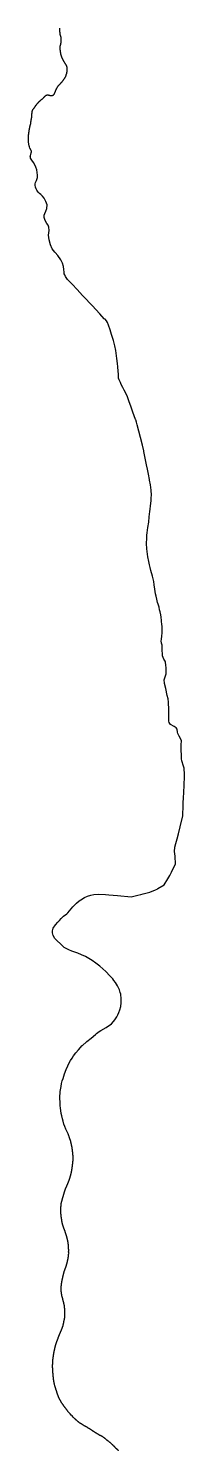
# Model space of a CAD drawing. Header units: inches. Extents: x 141448 to 685535, y 3466439 to 4099221.
# Drawn here: x 166248 to 174961, y 3861551 to 3940774 of the extents above; entities that cross this region are included whole.
import ezdxf

# ---------------------------------------------------------------- set-up
doc = ezdxf.new("R2010")
doc.units = ezdxf.units.IN
doc.header["$MEASUREMENT"] = 0
doc.layers.add('az_county', color=7, linetype='Continuous')

msp = doc.modelspace()

# ---------------------------------------------------------------- linework, layer by layer
at = {"layer": 'az_county'}
msp.add_lwpolyline([(171277.71875, 3861543), (171267.625, 3861553), (171257.421875, 3861563), (171247.328125, 3861573), (171237.125, 3861583), (171226.828125, 3861593), (171216.53125, 3861603), (171206.125, 3861612.5), (171195.53125, 3861622), (171184.53125, 3861631.25), (171172.53125, 3861639), (171160.328125, 3861647), (171149.21875, 3861655.5), (171139.625, 3861666), (171130.53125, 3861677), (171121.921875, 3861688.5), (171113.421875, 3861700), (171104.828125, 3861711.5), (171095.921875, 3861722.75), (171086.53125, 3861733.5), (171076.328125, 3861743.5), (171065.53125, 3861752.75), (171054.625, 3861762), (171044.125, 3861771.5), (171034.03125, 3861781.75), (171024.125, 3861792), (171014.21875, 3861802.5), (171004.421875, 3861812.75), (170994.53125, 3861823), (170984.53125, 3861833.25), (170974.328125, 3861843), (170963.421875, 3861852.5), (170951.921875, 3861861), (170940.71875, 3861870), (170930.328125, 3861879.5), (170920.21875, 3861889.5), (170910.328125, 3861900), (170900.53125, 3861910.5), (170890.71875, 3861921), (170880.828125, 3861931), (170870.71875, 3861941.25), (170860.421875, 3861951), (170849.625, 3861960.25), (170838.125, 3861968.75), (170826.328125, 3861976.75), (170814.328125, 3861984.5), (170802.53125, 3861992.75), (170791.125, 3862001.5), (170779.921875, 3862010), (170768.828125, 3862019), (170757.71875, 3862028), (170746.828125, 3862037.25), (170735.921875, 3862046.5), (170725.03125, 3862055.75), (170714.125, 3862065), (170703.21875, 3862074.25), (170692.21875, 3862083.25), (170681.03125, 3862092.25), (170669.625, 3862101), (170658.328125, 3862109.5), (170646.921875, 3862118), (170635.625, 3862127), (170624.421875, 3862135.75), (170613.625, 3862145), (170602.921875, 3862154.5), (170592.125, 3862164), (170581.328125, 3862173), (170570.21875, 3862182.25), (170559.125, 3862191), (170547.921875, 3862200), (170536.71875, 3862209), (170525.421875, 3862217.5), (170514.21875, 3862226.5), (170502.921875, 3862235.25), (170491.71875, 3862244), (170480.421875, 3862253), (170469.125, 3862261.5), (170457.828125, 3862270.25), (170446.421875, 3862279), (170435.03125, 3862287.5), (170423.53125, 3862296), (170411.921875, 3862304), (170400.03125, 3862312.25), (170388.125, 3862320), (170375.921875, 3862327.5), (170363.53125, 3862334.5), (170351.125, 3862341.5), (170338.53125, 3862348.25), (170325.828125, 3862354.75), (170312.921875, 3862361), (170299.921875, 3862366.75), (170286.828125, 3862372.5), (170273.921875, 3862378.5), (170261.03125, 3862385), (170248.21875, 3862391), (170235.625, 3862397.75), (170223.21875, 3862405), (170211.03125, 3862412.25), (170198.828125, 3862419.75), (170186.71875, 3862427.25), (170174.421875, 3862434.75), (170162.21875, 3862442), (170149.828125, 3862449), (170137.421875, 3862456.25), (170125.03125, 3862463.25), (170112.53125, 3862470), (170099.921875, 3862477), (170087.421875, 3862483.75), (170075.03125, 3862491), (170062.921875, 3862498.5), (170050.921875, 3862506), (170038.921875, 3862514), (170027.03125, 3862521.75), (170015.03125, 3862529.5), (170003.03125, 3862537.25), (169991.03125, 3862545), (169979.03125, 3862552.75), (169967.03125, 3862560.5), (169955.03125, 3862568), (169942.921875, 3862575.75), (169930.828125, 3862583.5), (169918.71875, 3862591), (169906.53125, 3862598.5), (169894.421875, 3862606), (169882.328125, 3862613.5), (169870.328125, 3862621.25), (169858.328125, 3862629), (169846.328125, 3862637), (169834.421875, 3862644.75), (169822.625, 3862652.75), (169810.921875, 3862660.75), (169799.421875, 3862669.25), (169788.125, 3862678), (169776.421875, 3862686), (169764.421875, 3862694), (169752.328125, 3862701.5), (169740.125, 3862709), (169727.828125, 3862716.25), (169715.625, 3862723.5), (169703.421875, 3862731), (169691.21875, 3862738.5), (169679.03125, 3862746), (169666.828125, 3862753.5), (169654.71875, 3862761), (169642.53125, 3862768.5), (169630.421875, 3862776), (169618.328125, 3862783.5), (169606.21875, 3862791), (169594.21875, 3862798.75), (169582.21875, 3862806.5), (169570.328125, 3862814.5), (169558.625, 3862822.5), (169547.03125, 3862831), (169535.21875, 3862839), (169523.125, 3862846.5), (169510.71875, 3862853.5), (169498.21875, 3862860.5), (169485.625, 3862867.25), (169473.03125, 3862874), (169460.421875, 3862880.5), (169447.828125, 3862887.25), (169435.125, 3862894), (169422.625, 3862900.75), (169410.125, 3862907.75), (169397.828125, 3862915), (169385.53125, 3862922), (169373.21875, 3862929.5), (169360.828125, 3862936.5), (169348.328125, 3862943.5), (169335.828125, 3862950.5), (169323.421875, 3862957.5), (169311.03125, 3862964.5), (169298.921875, 3862972), (169286.828125, 3862979.5), (169274.828125, 3862987.5), (169262.625, 3862995), (169250.53125, 3863002.5), (169238.328125, 3863010), (169226.125, 3863017.25), (169213.921875, 3863024.75), (169201.828125, 3863032.25), (169189.625, 3863039.5), (169177.421875, 3863047), (169165.21875, 3863054.5), (169153.03125, 3863062), (169140.828125, 3863069.25), (169128.625, 3863076.5), (169116.421875, 3863084), (169104.21875, 3863091.5), (169092.125, 3863099), (169080.21875, 3863107), (169069.03125, 3863116), (169058.328125, 3863125.25), (169047.828125, 3863135), (169037.125, 3863144.5), (169026.03125, 3863153.5), (169014.828125, 3863162.25), (169003.421875, 3863171), (168992.125, 3863179.75), (168980.921875, 3863188.5), (168970.03125, 3863198), (168959.421875, 3863207.5), (168949.125, 3863217), (168938.921875, 3863227), (168928.71875, 3863237), (168918.53125, 3863247.25), (168908.421875, 3863257.25), (168898.125, 3863267.25), (168887.828125, 3863277), (168877.421875, 3863286.75), (168867.03125, 3863296.5), (168856.53125, 3863306.25), (168846.125, 3863316), (168835.828125, 3863325), (168824.625, 3863335), (168813.53125, 3863344), (168803.125, 3863353.5), (168792.921875, 3863363.5), (168782.71875, 3863373.5), (168772.53125, 3863383.5), (168762.421875, 3863393.5), (168752.328125, 3863403.75), (168742.125, 3863414), (168680.828125, 3863477.5), (168628.421875, 3863529.5), (168578.625, 3863589), (168505.03125, 3863663.5), (168505.421875, 3863675.25), (168491.71875, 3863685.5), (168482.421875, 3863696.5), (168473.71875, 3863708), (168465.21875, 3863719.5), (168456.921875, 3863731), (168448.71875, 3863742.5), (168440.421875, 3863754.5), (168432.21875, 3863766), (168424.03125, 3863777.75), (168415.921875, 3863789.5), (168407.625, 3863801.25), (168398.921875, 3863812.5), (168389.421875, 3863823.25), (168379.53125, 3863833.5), (168369.921875, 3863844), (168361.53125, 3863855.5), (168353.921875, 3863867.75), (168346.21875, 3863880), (168337.71875, 3863891.5), (168328.625, 3863902.5), (168319.328125, 3863913.25), (168310.21875, 3863924.5), (168301.21875, 3863935.5), (168292.125, 3863946.5), (168283.125, 3863957.5), (168274.21875, 3863968.75), (168265.421875, 3863980), (168256.921875, 3863991.5), (168248.921875, 3864003.5), (168241.421875, 3864015.5), (168234.03125, 3864027.75), (168226.53125, 3864040), (168218.53125, 3864051.75), (168209.71875, 3864063), (168200.421875, 3864074), (168191.125, 3864084.75), (168182.328125, 3864096), (168174.21875, 3864107.75), (168166.421875, 3864119.75), (168158.921875, 3864132), (168151.421875, 3864144), (168143.828125, 3864156.25), (168136.03125, 3864168.25), (168127.421875, 3864179.5), (168118.421875, 3864190.5), (168110.421875, 3864202.5), (168102.71875, 3864214.5), (168095.328125, 3864227), (168088.21875, 3864239.25), (168081.328125, 3864251.75), (168073.921875, 3864264), (168066.03125, 3864276), (168058.53125, 3864288), (168051.71875, 3864300.5), (168045.125, 3864313.25), (168038.625, 3864326), (168032.125, 3864338.75), (168025.328125, 3864351.25), (168017.921875, 3864363.5), (168009.71875, 3864375.25), (168002.125, 3864387.5), (167995.421875, 3864400), (167988.828125, 3864412.75), (167982.328125, 3864425.5), (167975.921875, 3864438.25), (167969.625, 3864451), (167963.421875, 3864464), (167957.328125, 3864477), (167951.421875, 3864490), (167945.71875, 3864503), (167940.328125, 3864516.25), (167934.921875, 3864529.5), (167929.625, 3864542.75), (167924.421875, 3864556), (167919.421875, 3864569.5), (167914.421875, 3864582.75), (167909.421875, 3864596), (167904.53125, 3864609.5), (167899.625, 3864623), (167894.828125, 3864636.5), (167890.125, 3864650), (167885.421875, 3864663.5), (167880.625, 3864677), (167875.828125, 3864690.5), (167870.828125, 3864704), (167865.71875, 3864717), (167860.53125, 3864730.5), (167855.328125, 3864744), (167850.328125, 3864757.25), (167845.421875, 3864770.5), (167841.03125, 3864784), (167837.125, 3864798), (167833.328125, 3864811.75), (167829.421875, 3864825.5), (167825.71875, 3864839.5), (167821.921875, 3864853), (167817.53125, 3864866.5), (167812.921875, 3864880), (167808.328125, 3864893.75), (167803.53125, 3864907), (167798.828125, 3864920.5), (167794.125, 3864934), (167789.421875, 3864947.5), (167784.921875, 3864961.25), (167780.53125, 3864975), (167776.421875, 3864988.5), (167772.828125, 3865002.5), (167769.328125, 3865016.25), (167765.625, 3865030), (167761.53125, 3865043.75), (167756.828125, 3865057.25), (167751.625, 3865070.5), (167746.328125, 3865084), (167741.421875, 3865097.25), (167737.421875, 3865111), (167734.125, 3865125), (167731.21875, 3865139), (167719.53125, 3865180), (167711.21875, 3865214.25), (167711.328125, 3865222), (167706.921875, 3865235.75), (167701.921875, 3865249), (167698.625, 3865263), (167695.921875, 3865277), (167693.328125, 3865291.25), (167688.921875, 3865312), (167685.921875, 3865326), (167683.03125, 3865340), (167680.03125, 3865354), (167677.03125, 3865368), (167674.03125, 3865382), (167671.125, 3865396), (167668.21875, 3865410), (167665.421875, 3865424), (167663.625, 3865438.25), (167662.03125, 3865452.5), (167660.328125, 3865466.5), (167658.328125, 3865481), (167656.21875, 3865495), (167654.03125, 3865509), (167651.71875, 3865523.25), (167649.921875, 3865537.5), (167648.828125, 3865551.5), (167647.71875, 3865566), (167646.21875, 3865580), (167644.53125, 3865594.25), (167642.921875, 3865608.5), (167641.328125, 3865622.5), (167639.828125, 3865637), (167638.625, 3865651), (167637.828125, 3865665.5), (167637.421875, 3865679.5), (167636.921875, 3865694), (167636.328125, 3865708.25), (167635.125, 3865722.5), (167632.828125, 3865736.5), (167630.328125, 3865750.5), (167628.828125, 3865765), (167627.625, 3865779), (167626.328125, 3865793.5), (167624.921875, 3865807.5), (167623.71875, 3865822), (167622.625, 3865836), (167620.921875, 3865850.5), (167618.328125, 3865864.5), (167617.125, 3865878.5), (167616.71875, 3865893), (167616.625, 3865907), (167616.53125, 3865921.5), (167616.125, 3865935.75), (167615.21875, 3865950), (167613.921875, 3865964.25), (167612.21875, 3865978.5), (167610.53125, 3865992.5), (167609.03125, 3866007), (167607.921875, 3866021), (167608.328125, 3866035.5), (167608.53125, 3866049.5), (167607.625, 3866064), (167606.625, 3866078.25), (167605.625, 3866092.5), (167604.625, 3866106.75), (167603.828125, 3866121), (167602.921875, 3866135.25), (167602.125, 3866149.5), (167601.328125, 3866163.75), (167600.53125, 3866178), (167599.921875, 3866192.5), (167599.21875, 3866206.5), (167598.625, 3866221), (167598.328125, 3866235), (167598.328125, 3866249.5), (167598.625, 3866263.75), (167599.03125, 3866278), (167599.625, 3866292.5), (167600.125, 3866306.5), (167600.625, 3866321), (167600.828125, 3866335.25), (167601.21875, 3866349.5), (167602.421875, 3866363.75), (167603.71875, 3866378), (167604.421875, 3866392.25), (167605.03125, 3866406.5), (167605.71875, 3866420.75), (167606.625, 3866435), (167607.625, 3866449.5), (167608.828125, 3866463.5), (167609.921875, 3866478), (167610.828125, 3866492), (167611.625, 3866506.5), (167612.328125, 3866520.5), (167613.125, 3866535), (167613.921875, 3866549.25), (167614.625, 3866563.5), (167615.421875, 3866577.75), (167616.328125, 3866592), (167617.53125, 3866606.25), (167618.921875, 3866620.5), (167620.328125, 3866634.75), (167621.828125, 3866649), (167623.328125, 3866663), (167624.921875, 3866677.5), (167626.53125, 3866691.5), (167628.21875, 3866705.75), (167630.03125, 3866720), (167631.828125, 3866734), (167633.71875, 3866748.25), (167635.71875, 3866762.5), (167637.625, 3866776.5), (167639.53125, 3866790.75), (167641.421875, 3866805), (167643.421875, 3866819), (167645.421875, 3866833.25), (167647.421875, 3866847.5), (167649.53125, 3866861.5), (167651.625, 3866875.5), (167653.828125, 3866889.75), (167656.03125, 3866904), (167658.21875, 3866918), (167660.625, 3866932), (167663.03125, 3866946.25), (167665.421875, 3866960.25), (167668.046875, 3866974.5), (167670.640625, 3866988.5), (167673.234375, 3867002.5), (167675.9375, 3867016.5), (167678.734375, 3867030.5), (167681.546875, 3867044.5), (167684.34375, 3867058.5), (167687.234375, 3867072.5), (167690.140625, 3867086.5), (167693.046875, 3867100.5), (167695.9375, 3867114.5), (167698.9375, 3867128.5), (167701.9375, 3867142.5), (167704.9375, 3867156.5), (167707.9375, 3867170.5), (167710.9375, 3867184.5), (167714.046875, 3867198.5), (167717.046875, 3867212.5), (167720.140625, 3867226.5), (167723.140625, 3867240.25), (167726.34375, 3867254.25), (167729.4375, 3867268), (167732.640625, 3867282), (167735.9375, 3867296), (167739.234375, 3867310), (167742.546875, 3867324), (167745.84375, 3867337.75), (167749.234375, 3867351.5), (167752.640625, 3867365.5), (167756.046875, 3867379.5), (167759.4375, 3867393.25), (167763.046875, 3867407), (167766.84375, 3867421), (167770.9375, 3867434.5), (167775.34375, 3867448), (167779.9375, 3867461.5), (167784.734375, 3867475), (167789.640625, 3867488.5), (167794.546875, 3867502), (167799.4375, 3867515.5), (167804.234375, 3867529), (167809.140625, 3867542.5), (167813.9375, 3867556), (167818.546875, 3867569.5), (167822.734375, 3867583), (167826.234375, 3867597), (167829.9375, 3867610.5), (167835.140625, 3867624), (167840.546875, 3867637.25), (167845.234375, 3867650.75), (167849.84375, 3867664.25), (167854.84375, 3867677.5), (167860.140625, 3867691), (167865.4375, 3867704.25), (167870.734375, 3867717.5), (167876.140625, 3867730.75), (167881.4375, 3867744), (167886.84375, 3867757.5), (167892.046875, 3867770.5), (167897.140625, 3867784), (167902.140625, 3867797.5), (167906.4375, 3867811), (167909.546875, 3867825), (167912.84375, 3867839), (167916.234375, 3867852.75), (167920.546875, 3867866.5), (167927.4375, 3867878.75), (167934.734375, 3867891), (167938.34375, 3867905), (167940.84375, 3867919), (167945.9375, 3867932.25), (167951.9375, 3867945.25), (167957.84375, 3867958.25), (167963.4375, 3867971.5), (167968.9375, 3867984.5), (167974.34375, 3867998), (167979.734375, 3868011), (167985.140625, 3868024.5), (167990.640625, 3868037.5), (167996.234375, 3868050.75), (168001.9375, 3868064), (168007.84375, 3868077.25), (168013.9375, 3868090.25), (168020.140625, 3868103), (168026.234375, 3868115.75), (168032.34375, 3868128.75), (168038.140625, 3868141.75), (168043.34375, 3868155.25), (168048.046875, 3868168.75), (168052.9375, 3868182), (168057.734375, 3868195.5), (168063.34375, 3868208.75), (168070.4375, 3868221.25), (168077.234375, 3868233.75), (168082.9375, 3868246.75), (168088.4375, 3868259.75), (168093.84375, 3868273.25), (168099.046875, 3868286.5), (168104.4375, 3868299.75), (168109.640625, 3868313), (168114.84375, 3868326.25), (168120.046875, 3868339.75), (168125.234375, 3868353), (168130.4375, 3868366.25), (168135.9375, 3868379.5), (168141.546875, 3868392.75), (168146.84375, 3868405.75), (168151.140625, 3868419.75), (168154.84375, 3868433.25), (168159.046875, 3868447), (168163.84375, 3868460.5), (168169.546875, 3868473.75), (168175.34375, 3868486.75), (168179.734375, 3868500.25), (168182.9375, 3868514.25), (168186.046875, 3868528.25), (168189.140625, 3868542.25), (168192.234375, 3868556), (168195.34375, 3868570), (168198.34375, 3868584), (168201.4375, 3868597.75), (168204.4375, 3868611.75), (168207.4375, 3868625.75), (168210.4375, 3868639.75), (168213.4375, 3868653.75), (168216.4375, 3868667.75), (168219.34375, 3868681.75), (168222.234375, 3868695.75), (168225.234375, 3868709.75), (168228.140625, 3868723.75), (168231.046875, 3868737.75), (168233.9375, 3868751.75), (168236.84375, 3868765.75), (168239.640625, 3868779.75), (168242.546875, 3868793.75), (168245.4375, 3868807.75), (168248.234375, 3868821.75), (168251.046875, 3868835.75), (168253.9375, 3868849.75), (168256.734375, 3868863.75), (168259.546875, 3868877.75), (168262.34375, 3868891.75), (168265.140625, 3868905.75), (168267.9375, 3868919.75), (168270.734375, 3868934), (168271.9375, 3868948.25), (168272.234375, 3868962.75), (168274.046875, 3868976.75), (168276.4375, 3868990.75), (168278.4375, 3869005), (168280.140625, 3869019.25), (168281.34375, 3869033.25), (168282.140625, 3869047.75), (168283.546875, 3869061.75), (168285.234375, 3869076), (168285.84375, 3869090.25), (168285.4375, 3869104.75), (168285.34375, 3869118.75), (168285.640625, 3869133.25), (168285.9375, 3869147.5), (168286.34375, 3869161.75), (168286.546875, 3869176.25), (168286.4375, 3869190.5), (168285.9375, 3869204.75), (168285.34375, 3869219), (168284.640625, 3869233.25), (168284.34375, 3869247.5), (168284.4375, 3869261.75), (168284.9375, 3869276.25), (168285.140625, 3869290.25), (168284.734375, 3869304.75), (168283.953125, 3869319), (168284.359375, 3869333.25), (168284.15625, 3869347.5), (168282.953125, 3869361.75), (168281.5625, 3869376), (168280.359375, 3869390.25), (168278.953125, 3869404.5), (168277.65625, 3869418.75), (168276.359375, 3869433), (168274.953125, 3869447.25), (168273.65625, 3869461.25), (168272.359375, 3869475.75), (168270.953125, 3869489.75), (168269.5625, 3869504.25), (168268.25, 3869518.25), (168266.75, 3869532.75), (168265.25, 3869546.75), (168263.65625, 3869561), (168261.953125, 3869575.25), (168260.15625, 3869589.25), (168258.25, 3869603.5), (168256.359375, 3869617.75), (168254.359375, 3869631.75), (168252.25, 3869646), (168249.75, 3869660.25), (168246.75, 3869674.25), (168243.359375, 3869687.75), (168239.65625, 3869701.75), (168236.5625, 3869715.75), (168233.859375, 3869729.75), (168231.0625, 3869743.75), (168228.359375, 3869757.75), (168225.453125, 3869771.75), (168222.25, 3869785.75), (168218.453125, 3869799.5), (168214.25, 3869813.25), (168209.953125, 3869826.75), (168205.953125, 3869840.5), (168202.5625, 3869854.25), (168199.65625, 3869868.25), (168196.5625, 3869882.25), (168193.25, 3869896.25), (168189.65625, 3869910), (168185.453125, 3869923.75), (168181.453125, 3869937.25), (168177.953125, 3869951.25), (168174.75, 3869965.25), (168171.25, 3869979), (168167.5625, 3869992.75), (168163.75, 3870006.75), (168160.0625, 3870020.5), (168156.359375, 3870034.25), (168152.5625, 3870048.25), (168148.859375, 3870061.75), (168145.0625, 3870075.75), (168141.359375, 3870089.5), (168137.65625, 3870103.25), (168133.859375, 3870117.25), (168130.15625, 3870130.75), (168126.359375, 3870144.75), (168122.453125, 3870158.25), (168118.75, 3870172.25), (168115.25, 3870186.25), (168112.359375, 3870200), (168110.25, 3870214.25), (168107.953125, 3870228.25), (168104.453125, 3870242.25), (168100.25, 3870255.75), (168098.15625, 3870269.75), (168097.5625, 3870284.25), (168096.15625, 3870298.5), (168094.453125, 3870312.75), (168092.75, 3870326.75), (168090.953125, 3870341), (168089.25, 3870355.25), (168087.859375, 3870369.25), (168086.453125, 3870383.75), (168085.25, 3870397.75), (168084.0625, 3870412.25), (168082.953125, 3870426.25), (168081.859375, 3870440.75), (168081.0625, 3870455), (168080.453125, 3870469.25), (168079.65625, 3870483.5), (168078.859375, 3870497.75), (168078.25, 3870512), (168077.65625, 3870526.25), (168076.953125, 3870540.5), (168076.453125, 3870554.75), (168076.75, 3870569.25), (168077.65625, 3870583.5), (168078.0625, 3870597.75), (168077.953125, 3870612), (168077.859375, 3870626.25), (168077.65625, 3870640.75), (168077.75, 3870654.75), (168078.359375, 3870669.25), (168079.453125, 3870683.25), (168081.15625, 3870697.75), (168082.859375, 3870711.75), (168084.453125, 3870726), (168085.453125, 3870740.25), (168086.15625, 3870754.75), (168086.953125, 3870768.75), (168088.15625, 3870783.25), (168090.5625, 3870797.25), (168093.65625, 3870811.25), (168095.953125, 3870825.25), (168097.15625, 3870839.5), (168098.25, 3870853.75), (168100.0625, 3870867.75), (168102.859375, 3870881.75), (168104.859375, 3870896.25), (168106.359375, 3870910.25), (168107.75, 3870924.75), (168109.359375, 3870938.75), (168111.453125, 3870952.75), (168114.25, 3870966.75), (168117.65625, 3870980.75), (168121.25, 3870994.75), (168124.75, 3871008.5), (168127.953125, 3871026.75), (168129.15625, 3871036.75), (168130.65625, 3871050.75), (168133.453125, 3871064.75), (168137.25, 3871078.75), (168141.359375, 3871092.25), (168145.5625, 3871106), (168149.25, 3871119.75), (168152.453125, 3871133.75), (168155.453125, 3871147.75), (168158.15625, 3871161.75), (168160.953125, 3871175.75), (168163.953125, 3871189.75), (168166.953125, 3871203.75), (168170.0625, 3871217.75), (168173.25, 3871231.75), (168176.453125, 3871245.5), (168179.5625, 3871259.5), (168182.75, 3871273.25), (168185.953125, 3871287.25), (168189.25, 3871301.25), (168192.453125, 3871315.25), (168196.0625, 3871329), (168199.65625, 3871342.75), (168202.75, 3871356.75), (168205.65625, 3871370.75), (168209.15625, 3871384.75), (168213.15625, 3871398.5), (168216.5625, 3871412.25), (168219.65625, 3871426.25), (168223.15625, 3871440.25), (168226.75, 3871454), (168230.75, 3871467.75), (168235.15625, 3871481.25), (168239.65625, 3871494.75), (168244.15625, 3871508.5), (168248.453125, 3871522), (168252.5625, 3871535.75), (168256.453125, 3871549.5), (168260.453125, 3871563.25), (168264.65625, 3871576.75), (168269.25, 3871590.5), (168274.25, 3871603.75), (168279.453125, 3871617.25), (168284.859375, 3871630.25), (168290.15625, 3871643.75), (168295.25, 3871657), (168300.15625, 3871670.25), (168304.953125, 3871683.75), (168309.5625, 3871697.25), (168314.25, 3871710.75), (168318.953125, 3871724.25), (168323.5625, 3871737.75), (168328.25, 3871751.25), (168332.953125, 3871764.75), (168337.75, 3871778.25), (168342.453125, 3871791.75), (168347.15625, 3871805.25), (168351.859375, 3871818.75), (168356.5625, 3871832.25), (168361.15625, 3871845.75), (168365.75, 3871859.25), (168370.15625, 3871873), (168374.0625, 3871886.75), (168377.953125, 3871900.5), (168382.859375, 3871914), (168387.953125, 3871927.25), (168391.15625, 3871941.25), (168393.859375, 3871955.25), (168397.359375, 3871969.25), (168402.359375, 3871982.5), (168406.15625, 3871996.25), (168409.359375, 3872010.25), (168412.75, 3872024.25), (168416.25, 3872038.25), (168419.75, 3872051.75), (168423.15625, 3872065.75), (168426.5625, 3872079.75), (168429.75, 3872093.75), (168432.875, 3872107.5), (168435.765625, 3872121.5), (168438.578125, 3872135.5), (168441.375, 3872149.5), (168444.171875, 3872163.5), (168446.875, 3872177.5), (168449.671875, 3872191.75), (168452.46875, 3872205.75), (168457.46875, 3872231.25), (168460.078125, 3872245.25), (168462.671875, 3872259.25), (168465.078125, 3872273.25), (168467.375, 3872287.25), (168469.578125, 3872301.5), (168471.765625, 3872315.75), (168473.875, 3872329.75), (168475.96875, 3872343.75), (168478.078125, 3872358), (168480.078125, 3872372.25), (168481.96875, 3872386.25), (168483.578125, 3872400.75), (168484.96875, 3872414.75), (168486.375, 3872429.25), (168487.671875, 3872443.25), (168488.96875, 3872457.5), (168490.078125, 3872471.75), (168491.265625, 3872486), (168493.171875, 3872500.25), (168494.765625, 3872514.25), (168494.875, 3872528.75), (168494.265625, 3872543), (168494.96875, 3872557.25), (168495.671875, 3872571.5), (168495.375, 3872585.75), (168494.171875, 3872600), (168493.96875, 3872614.25), (168494.171875, 3872628.75), (168494.375, 3872642.75), (168494.671875, 3872657.25), (168495.078125, 3872671.5), (168495.375, 3872685.75), (168495.578125, 3872700.25), (168495.765625, 3872714.25), (168495.875, 3872728.75), (168495.765625, 3872743), (168495.078125, 3872757.25), (168493.875, 3872771.5), (168492.46875, 3872785.75), (168491.46875, 3872800), (168491.078125, 3872814.25), (168490.765625, 3872828.5), (168490.671875, 3872842.75), (168490.46875, 3872857.25), (168490.078125, 3872871.5), (168489.578125, 3872885.75), (168488.875, 3872900), (168487.765625, 3872914.25), (168486.578125, 3872928.5), (168485.46875, 3872942.75), (168484.265625, 3872957), (168482.96875, 3872971.25), (168481.765625, 3872985.5), (168480.46875, 3872999.75), (168479.078125, 3873013.75), (168477.671875, 3873028.25), (168476.171875, 3873042.25), (168474.265625, 3873056.5), (168471.46875, 3873070.5), (168468.765625, 3873084.75), (168466.46875, 3873098.75), (168464.46875, 3873112.75), (168462.578125, 3873127), (168460.671875, 3873141.25), (168459.171875, 3873155.25), (168457.265625, 3873169.5), (168453.875, 3873183.25), (168450.078125, 3873197.25), (168446.96875, 3873211.25), (168444.265625, 3873225.25), (168441.765625, 3873239.25), (168438.96875, 3873253.25), (168436.171875, 3873267.25), (168433.375, 3873281.25), (168430.578125, 3873295.25), (168427.765625, 3873309.25), (168424.875, 3873323.25), (168421.875, 3873337.25), (168418.46875, 3873351.25), (168414.46875, 3873365), (168410.96875, 3873378.75), (168407.765625, 3873392.75), (168404.375, 3873406.75), (168400.375, 3873420.25), (168396.578125, 3873434.25), (168393.765625, 3873448.25), (168390.578125, 3873462.25), (168386.671875, 3873475.75), (168382.375, 3873489.5), (168378.078125, 3873503.25), (168373.765625, 3873516.75), (168369.375, 3873530.25), (168364.96875, 3873544), (168360.671875, 3873557.75), (168356.265625, 3873571.25), (168351.875, 3873584.75), (168347.46875, 3873598.25), (168343.171875, 3873612), (168338.765625, 3873625.5), (168334.171875, 3873639), (168329.671875, 3873652.75), (168325.671875, 3873666.25), (168322.375, 3873680.25), (168318.46875, 3873694), (168313.375, 3873707.25), (168308.375, 3873720.75), (168303.765625, 3873734.25), (168299.375, 3873748), (168295.578125, 3873761.75), (168291.578125, 3873775.5), (168286.46875, 3873788.75), (168281.171875, 3873802), (168275.765625, 3873815.25), (168270.265625, 3873828.5), (168264.671875, 3873841.75), (168259.171875, 3873854.75), (168253.578125, 3873868), (168247.96875, 3873881.25), (168242.578125, 3873894.25), (168237.078125, 3873907.5), (168231.765625, 3873920.75), (168226.671875, 3873934.25), (168221.578125, 3873947.5), (168216.765625, 3873961), (168211.96875, 3873974.5), (168207.265625, 3873988), (168202.765625, 3874001.5), (168198.265625, 3874015.25), (168194.171875, 3874028.75), (168190.171875, 3874042.5), (168186.265625, 3874056.25), (168182.265625, 3874070), (168178.265625, 3874083.75), (168174.375, 3874097.5), (168170.375, 3874111.25), (168166.375, 3874125), (168162.375, 3874138.75), (168158.46875, 3874152.25), (168154.46875, 3874166.25), (168150.46875, 3874179.75), (168146.578125, 3874193.75), (168142.765625, 3874207.25), (168138.96875, 3874221.25), (168134.96875, 3874234.75), (168130.96875, 3874248.75), (168127.765625, 3874262.5), (168125.875, 3874276.75), (168123.671875, 3874290.75), (168120.875, 3874304.75), (168118.375, 3874318.75), (168116.078125, 3874333), (168114.078125, 3874347.25), (168112.171875, 3874361.25), (168110.375, 3874375.5), (168108.578125, 3874389.75), (168106.875, 3874403.75), (168105.078125, 3874418), (168103.375, 3874432.25), (168101.578125, 3874446.25), (168099.671875, 3874460.5), (168097.765625, 3874474.75), (168095.578125, 3874488.75), (168092.765625, 3874503), (168089.765625, 3874516.75), (168087.46875, 3874531), (168086.46875, 3874545.25), (168084.875, 3874559.5), (168082.375, 3874573.5), (168080.578125, 3874587.75), (168080.375, 3874602), (168079.875, 3874616.25), (168078.875, 3874630.5), (168077.375, 3874644.75), (168075.171875, 3874658.75), (168072.671875, 3874673), (168070.078125, 3874687), (168067.875, 3874701.25), (168066.078125, 3874715.25), (168064.96875, 3874729.5), (168064.078125, 3874743.75), (168063.578125, 3874758.25), (168063.078125, 3874772.25), (168062.765625, 3874786.75), (168062.96875, 3874801), (168063.265625, 3874815.25), (168062.765625, 3874829.75), (168061.875, 3874843.75), (168060.765625, 3874858.25), (168059.765625, 3874872.25), (168058.875, 3874886.75), (168058.171875, 3874901), (168058.46875, 3874915.25), (168059.375, 3874929.25), (168059.96875, 3874943.75), (168060.078125, 3874958.25), (168060.171875, 3874972.25), (168060.171875, 3874986.75), (168060.171875, 3875001), (168060.171875, 3875015.25), (168060.265625, 3875029.5), (168060.46875, 3875043.75), (168060.765625, 3875058.25), (168061.46875, 3875072.25), (168062.375, 3875086.75), (168063.46875, 3875100.75), (168064.46875, 3875115.25), (168065.578125, 3875129.25), (168066.578125, 3875143.75), (168067.671875, 3875157.75), (168068.765625, 3875172.25), (168069.671875, 3875186.5), (168070.46875, 3875200.75), (168071.171875, 3875215), (168072.171875, 3875229.25), (168073.46875, 3875243.5), (168075.265625, 3875257.75), (168077.375, 3875271.75), (168079.671875, 3875285.75), (168081.671875, 3875300), (168083.171875, 3875314.25), (168084.578125, 3875328.75), (168086.265625, 3875342.75), (168088.671875, 3875356.75), (168092.171875, 3875370.75), (168096.078125, 3875384.25), (168099.96875, 3875398.25), (168103.765625, 3875411.75), (168107.671875, 3875425.75), (168111.46875, 3875439.25), (168115.375, 3875453.25), (168119.265625, 3875466.75), (168123.171875, 3875480.75), (168127.078125, 3875494.25), (168130.984375, 3875508.25), (168134.890625, 3875521.75), (168138.78125, 3875535.75), (168142.6875, 3875549.25), (168146.59375, 3875563.25), (168150.484375, 3875576.75), (168154.484375, 3875590.75), (168158.390625, 3875604.25), (168162.28125, 3875618.25), (168166.28125, 3875631.75), (168170.1875, 3875645.75), (168174.1875, 3875659.25), (168178.09375, 3875673.25), (168182.09375, 3875686.75), (168186.09375, 3875700.75), (168189.984375, 3875714.25), (168193.984375, 3875728.25), (168197.984375, 3875741.75), (168202.09375, 3875755.5), (168206.09375, 3875769.25), (168210.09375, 3875783), (168214.09375, 3875796.75), (168218.1875, 3875810.25), (168222.1875, 3875824.25), (168226.28125, 3875837.75), (168230.390625, 3875851.5), (168234.484375, 3875865.25), (168238.484375, 3875879), (168242.59375, 3875892.75), (168246.6875, 3875906.25), (168250.890625, 3875920), (168254.984375, 3875933.75), (168259.09375, 3875947.25), (168263.28125, 3875961.25), (168267.484375, 3875974.75), (168271.59375, 3875988.25), (168275.78125, 3876002.25), (168279.984375, 3876015.75), (168284.1875, 3876029.25), (168288.390625, 3876043), (168292.6875, 3876056.75), (168296.890625, 3876070.25), (168301.1875, 3876084), (168305.390625, 3876097.75), (168309.6875, 3876111.25), (168314.28125, 3876124.75), (168319.390625, 3876138), (168324.984375, 3876151.25), (168330.78125, 3876164.25), (168336.890625, 3876177.25), (168343.09375, 3876190), (168349.390625, 3876203), (168355.484375, 3876215.75), (168361.484375, 3876228.75), (168367.1875, 3876242.25), (168372.78125, 3876255.25), (168378.484375, 3876268.25), (168384.09375, 3876281.5), (168389.78125, 3876294.75), (168395.484375, 3876307.75), (168401.1875, 3876320.75), (168406.890625, 3876333.75), (168412.59375, 3876347), (168418.28125, 3876360.25), (168423.984375, 3876373.25), (168429.59375, 3876386.25), (168435.1875, 3876399.75), (168440.78125, 3876412.75), (168446.390625, 3876425.75), (168451.984375, 3876439), (168457.484375, 3876452.25), (168462.984375, 3876465.5), (168468.390625, 3876478.75), (168473.78125, 3876491.75), (168479.09375, 3876505.25), (168484.390625, 3876518.25), (168489.59375, 3876531.75), (168494.6875, 3876545.25), (168499.890625, 3876558.5), (168504.890625, 3876571.75), (168509.984375, 3876585.25), (168514.890625, 3876598.75), (168519.78125, 3876612), (168524.6875, 3876625.5), (168529.484375, 3876639), (168534.28125, 3876652.25), (168538.984375, 3876665.75), (168543.6875, 3876679.5), (168548.28125, 3876693), (168552.78125, 3876706.5), (168557.28125, 3876720.25), (168561.6875, 3876733.75), (168566.09375, 3876747.25), (168570.390625, 3876761), (168574.6875, 3876774.75), (168578.78125, 3876788.25), (168582.984375, 3876801.75), (168586.984375, 3876815.75), (168590.890625, 3876829.25), (168594.78125, 3876843), (168598.6875, 3876856.75), (168602.484375, 3876870.75), (168606.1875, 3876884.25), (168609.890625, 3876898.25), (168613.484375, 3876912), (168617.09375, 3876925.75), (168620.6875, 3876939.75), (168624.28125, 3876953.75), (168627.78125, 3876967.25), (168631.28125, 3876981.25), (168634.890625, 3876995.25), (168638.390625, 3877009), (168641.890625, 3877022.75), (168645.390625, 3877036.75), (168648.890625, 3877050.75), (168652.484375, 3877064.5), (168655.6875, 3877078.25), (168658.59375, 3877092.25), (168661.1875, 3877106.5), (168663.390625, 3877120.5), (168665.390625, 3877134.75), (168667.484375, 3877148.75), (168669.484375, 3877163), (168671.484375, 3877177.25), (168673.484375, 3877191.25), (168675.59375, 3877205.25), (168677.59375, 3877219.5), (168679.59375, 3877233.75), (168681.59375, 3877247.75), (168683.59375, 3877262), (168685.59375, 3877276.25), (168687.484375, 3877290.25), (168689.484375, 3877304.5), (168691.484375, 3877318.75), (168693.484375, 3877332.75), (168695.390625, 3877346.75), (168697.390625, 3877361.25), (168699.28125, 3877375.25), (168701.28125, 3877389.25), (168703.1875, 3877403.75), (168705.09375, 3877417.75), (168707.09375, 3877431.75), (168708.984375, 3877446.25), (168710.890625, 3877460.25), (168712.78125, 3877474.25), (168714.78125, 3877488.5), (168716.6875, 3877502.75), (168718.59375, 3877516.75), (168720.484375, 3877531), (168722.390625, 3877545.25), (168724.28125, 3877559.25), (168726.1875, 3877573.5), (168728.09375, 3877587.75), (168729.78125, 3877601.75), (168731.296875, 3877616.25), (168732.5, 3877630.25), (168733.703125, 3877644.75), (168734.90625, 3877659), (168736, 3877673.25), (168736.90625, 3877687.5), (168737.5, 3877701.75), (168738, 3877716), (168738.296875, 3877730.25), (168738.609375, 3877744.5), (168738.90625, 3877758.75), (168739.109375, 3877773.25), (168739.296875, 3877787.25), (168739.40625, 3877801.75), (168739.40625, 3877816), (168739.40625, 3877830.25), (168739.5, 3877844.75), (168739.5, 3877858.75), (168739.5, 3877873.25), (168739.609375, 3877887.5), (168739.609375, 3877901.75), (168739.609375, 3877916.25), (168739.609375, 3877930.25), (168739.5, 3877944.75), (168739.5, 3877959), (168739.203125, 3877973.25), (168738.296875, 3877987.75), (168736.703125, 3878001.75), (168734.609375, 3878015.75), (168732.40625, 3878030), (168730.40625, 3878044.25), (168728.90625, 3878058.25), (168729.5, 3878072.75), (168729.90625, 3878086.75), (168728.203125, 3878101.25), (168726.109375, 3878115.25), (168724.296875, 3878129.25), (168722.703125, 3878143.75), (168721, 3878157.75), (168719.296875, 3878172), (168717.703125, 3878186.25), (168716, 3878200.25), (168714.296875, 3878214.5), (168712.703125, 3878228.75), (168711, 3878243), (168709.296875, 3878257.25), (168707.703125, 3878271.25), (168706, 3878285.75), (168704.109375, 3878299.75), (168702, 3878313.75), (168699.796875, 3878328), (168697.703125, 3878342.25), (168695.796875, 3878356.25), (168694.40625, 3878370.75), (168693.5, 3878384.75), (168692.296875, 3878399.25), (168690.296875, 3878413.25), (168687.703125, 3878427.25), (168685, 3878441.25), (168682.109375, 3878455.25), (168679.109375, 3878469.25), (168676, 3878483.25), (168673, 3878497.25), (168670, 3878511.25), (168667, 3878525.25), (168664.203125, 3878539.25), (168661.5, 3878553.25), (168658.796875, 3878567.25), (168656, 3878581.25), (168653.109375, 3878595.25), (168650, 3878609.25), (168646.703125, 3878623.25), (168643.203125, 3878637), (168639.796875, 3878650.75), (168636.609375, 3878664.75), (168633.5, 3878678.75), (168630.5, 3878692.75), (168627.5, 3878706.75), (168624.5, 3878720.75), (168621.5, 3878734.75), (168618.109375, 3878748.5), (168614.40625, 3878762.25), (168610.5, 3878776), (168606.5, 3878789.75), (168602.296875, 3878803.25), (168597.90625, 3878817.25), (168593.296875, 3878830.75), (168588.40625, 3878844.25), (168583.5, 3878857.5), (168578.5, 3878870.75), (168573.609375, 3878884.25), (168568.796875, 3878897.75), (168564, 3878911.25), (168559.296875, 3878924.75), (168554.609375, 3878938.25), (168549.796875, 3878951.75), (168544.703125, 3878965), (168539.609375, 3878978.25), (168534.90625, 3878991.75), (168530.796875, 3879005.5), (168527.203125, 3879019.25), (168523.703125, 3879033.25), (168520.203125, 3879047.25), (168507.703125, 3879074.25), (168458.90625, 3879189.5), (168390, 3879341.5), (168331.90625, 3879463.25), (168275, 3879610.25), (168230.609375, 3879740.75), (168182.5, 3879894.75), (168146.796875, 3880033.25), (168108, 3880190.75), (168080.703125, 3880323.5), (168054.203125, 3880488.5), (168036.109375, 3880620.25), (168023.609375, 3880780.75), (168014.796875, 3880918), (168010.609375, 3881193.75), (168029.203125, 3881551.5), (168075.203125, 3881830.25), (168099.40625, 3881989.75), (168138, 3882145.25), (168180, 3882286.25), (168261, 3882545.75), (168349, 3882769.75), (168444.109375, 3882985.75), (168512.203125, 3883119.25), (168602.125, 3883271.75), (168680.625, 3883405.25), (168773.015625, 3883536.25), (168894.515625, 3883702.75), (169037.015625, 3883882), (169247.8125, 3884111.5), (169247.515625, 3884103.75), (169509.421875, 3884342), (169741.421875, 3884531.75), (169983.21875, 3884730.75), (170056.328125, 3884790.75), (170202.734375, 3884888.25), (170289.9375, 3884946.25), (170589.328125, 3885120.75), (170593.53125, 3885123.75), (170879.234375, 3885331.75), (170993.9375, 3885448.25), (171065.234375, 3885541.5), (171183.140625, 3885713.25), (171244.4375, 3885823), (171300.640625, 3885949.5), (171356.328125, 3886099.75), (171400.4375, 3886280.5), (171426.9375, 3886494), (171431.953125, 3886697.5), (171429.75, 3886713.75), (171395.453125, 3886984.25), (171369.546875, 3887076.25), (171325.453125, 3887221.25), (171225.046875, 3887445), (171108.4375, 3887627), (171014.828125, 3887745.75), (170954.234375, 3887822.75), (170773.828125, 3888017.25), (170586.03125, 3888216), (170564.234375, 3888236.25), (170404.4375, 3888386.25), (170236.828125, 3888534.25), (170010.640625, 3888709.25), (169806.734375, 3888843.75), (169614.53125, 3888960.75), (169428.140625, 3889065.75), (169216.828125, 3889171.75), (168999.234375, 3889257.25), (168940.9375, 3889280.5), (168664.71875, 3889376.5), (168511.015625, 3889438.75), (168470.8125, 3889458.25), (168398.8125, 3889493), (168248.21875, 3889582.25), (168049.3125, 3889764), (167839.421875, 3889971.5), (167728.515625, 3890084.25), (167629.21875, 3890243), (167604.015625, 3890313.5), (167588.21875, 3890387.75), (167591.21875, 3890508.75), (167632.625, 3890652.5), (167759.3125, 3890834), (167895.015625, 3890985.5), (167985.015625, 3891088.5), (168078.625, 3891195.5), (168211.734375, 3891313.25), (168389.9375, 3891456), (168443.03125, 3891502.5), (168543.640625, 3891617.5), (168731.828125, 3891841.5), (168936.140625, 3892046.75), (169089.03125, 3892168.5), (169177.9375, 3892239.5), (169379.9375, 3892353), (169550.9375, 3892440.25), (169550.4375, 3892428), (169726.234375, 3892486.5), (169906.25, 3892523), (170146.453125, 3892546.25), (170542.15625, 3892535), (170730.84375, 3892517), (171218.453125, 3892471), (171977.0625, 3892396.75), (172353.671875, 3892491.75), (172519.265625, 3892533.5), (172655.96875, 3892568), (173030.46875, 3892661.25), (173334.46875, 3892790.5), (173433.46875, 3892831), (173470.0625, 3892853.5), (173817.375, 3893074.5), (174023.484375, 3893395.5), (174140.578125, 3893578), (174236.78125, 3893774.25), (174461.078125, 3894237.75), (174431.875, 3894649.5), (174430.28125, 3894660.5), (174391.6875, 3894930), (174420.484375, 3895160.5), (174466.28125, 3895365.25), (174549.078125, 3895629.5), (174619.1875, 3895901.5), (174719.59375, 3896291.5), (174856.59375, 3896917.5), (174882.09375, 3897495.75), (174887.890625, 3897628), (174902.5, 3897912.75), (174917.5, 3898205), (174932.09375, 3898617), (174961.09375, 3899110.5), (174961.390625, 3899115.5), (174955.5, 3899213.5), (174935.703125, 3899567), (174903, 3899670.5), (174808.09375, 3899980.25), (174797, 3900089.5), (174794.5, 3900148), (174788, 3900297), (174776.890625, 3900566.25), (174764.890625, 3900711), (174765.296875, 3900726.25), (174769.59375, 3900863.5), (174783.59375, 3901089.5), (174730.890625, 3901219.5), (174653.5, 3901339), (174584.890625, 3901493), (174568.59375, 3901567), (174546.796875, 3901733), (174483.09375, 3901817), (174432.703125, 3901852), (174374.390625, 3901886), (174171.59375, 3901994), (174129, 3902044.75), (174100, 3902104.25), (174082.59375, 3902185.5), (174085.5, 3902565), (174087.390625, 3902676), (174089.59375, 3902806.5), (174071.796875, 3903237.5), (174038.296875, 3903424.5), (173993.796875, 3903608), (173908.59375, 3904004), (173847.5, 3904278.5), (173845.796875, 3904299.5), (173830.5, 3904484.25), (173843, 3904542.5), (173861.203125, 3904605.75), (173932.890625, 3904821), (173933.203125, 3904899.75), (173929.890625, 3905162.25), (173915.890625, 3905302), (173891.09375, 3905470.25), (173868.796875, 3905524.5), (173803.203125, 3905629.75), (173732.703125, 3905826.75), (173733.296875, 3905915.75), (173733.59375, 3905948), (173720.703125, 3905991.5), (173710.5, 3906066.5), (173714.390625, 3906166.5), (173717.390625, 3906325.5), (173701.09375, 3906420.75), (173683.59375, 3906475), (173670.59375, 3906535.5), (173660.09375, 3906668), (173664.703125, 3906732.5), (173695.390625, 3906937.5), (173712.09375, 3907082), (173714.59375, 3907241), (173707, 3907448.5), (173702.796875, 3907501), (173700.390625, 3907530.5), (173674.09375, 3907801), (173653.796875, 3907974), (173630.890625, 3908101), (173594.09375, 3908270.75), (173570.390625, 3908392), (173534.09375, 3908539.25), (173485.390625, 3908706.25), (173458.5, 3908799), (173407.59375, 3908986), (173371.203125, 3909141.5), (173338.09375, 3909283.5), (173295.796875, 3909533), (173267.203125, 3909770), (173239.59375, 3909964.5), (173165.890625, 3910262.75), (173085.09375, 3910568.5), (173043, 3910744), (173006.59375, 3910887), (172958.890625, 3911081.25), (172914.09375, 3911330.25), (172891.28125, 3911479.5), (172861.578125, 3911781.5), (172843.578125, 3912085.25), (172846.78125, 3912379.25), (172846.875, 3912388), (172856.484375, 3912540.5), (172873.078125, 3912683.5), (172918.78125, 3912975.75), (172968.875, 3913270.25), (172993.984375, 3913568.5), (173029.078125, 3913873.25), (173041.484375, 3913989.5), (173060.875, 3914172), (173091.875, 3914464), (173102.875, 3914622), (173109.1875, 3914765), (173094.984375, 3915053.5), (173052.28125, 3915349.5), (173002.1875, 3915604.5), (172994.375, 3915644.75), (172941.78125, 3915937.75), (172886.6875, 3916225), (172841.078125, 3916467.75), (172751.375, 3916918.75), (172692.984375, 3917199.5), (172680.484375, 3917250.25), (172606.875, 3917550.75), (172502.5625, 3917983.25), (172322.0625, 3918697.5), (172275.5625, 3918838.75), (172234.5625, 3918963.75), (172226.0625, 3918988), (172080.359375, 3919402.25), (171968.96875, 3919724.75), (171877.859375, 3919972.75), (171767.671875, 3920255), (171662.171875, 3920496), (171659.96875, 3920501.25), (171593.265625, 3920632.25), (171515.96875, 3920778.75), (171426.453125, 3920939.75), (171377.65625, 3921043.75), (171303.34375, 3921202.75), (171274.84375, 3921286.25), (171269.65625, 3921348.25), (171268.15625, 3921508.25), (171258.25, 3921673.75), (171241.953125, 3921925), (171222.75, 3922101.25), (171188.546875, 3922383.25), (171150.65625, 3922678.5), (171121.65625, 3922838.75), (171064.65625, 3923100.75), (170988.546875, 3923386), (170904.65625, 3923673.75), (170888.84375, 3923723.5), (170804.84375, 3923988.25), (170714.25, 3924243.75), (170662.25, 3924396.75), (170604.15625, 3924480), (170525.546875, 3924570.25), (170475.640625, 3924606.25), (170235.828125, 3924867.75), (169796.734375, 3925342.25), (169766.328125, 3925374.25), (169365.234375, 3925799.25), (169266.4375, 3925905.25), (168966.015625, 3926227.5), (168683.015625, 3926524.25), (168432.8125, 3926784.25), (168318.71875, 3926952.25), (168275.515625, 3927048.25), (168252.3125, 3927099.75), (168240.3125, 3927190.75), (168232.71875, 3927344.25), (168211.921875, 3927506.75), (168147.71875, 3927697.25), (168049.21875, 3927885.25), (167893.21875, 3928120.25), (167733.8125, 3928288.75), (167720.625, 3928305), (167567.296875, 3928494.25), (167474.5, 3928718.25), (167397.703125, 3928999.25), (167378.40625, 3929256.75), (167399, 3929520.75), (167394, 3929712.25), (167346.40625, 3929821), (167267.796875, 3929916.25), (167183.296875, 3930069.75), (167135.90625, 3930246.25), (167134, 3930324.25), (167132.796875, 3930379.75), (167161, 3930467.25), (167228.40625, 3930587.25), (167284.40625, 3930741.75), (167290.203125, 3930949), (167222.90625, 3931137), (167129.109375, 3931315.75), (167041.40625, 3931433.25), (166944.296875, 3931519.75), (166864.5, 3931587), (166797, 3931655.25), (166715.59375, 3931757.75), (166674.484375, 3931834.5), (166644.984375, 3931934.25), (166643.09375, 3931944.75), (166627.59375, 3932032.25), (166628.6875, 3932109.25), (166648.78125, 3932187.25), (166696.09375, 3932310.25), (166748.6875, 3932477.25), (166755.890625, 3932604.75), (166746.28125, 3932752.25), (166715.390625, 3932902.75), (166665.984375, 3933041.5), (166602.484375, 3933179.25), (166531.984375, 3933305.75), (166437.59375, 3933432.25), (166365.890625, 3933556.75), (166357.390625, 3933609.25), (166355.6875, 3933620.25), (166361.984375, 3933686.75), (166410.09375, 3933843.25), (166421.390625, 3933908.25), (166419.6875, 3933942.25), (166410.484375, 3933972.25), (166332.984375, 3934108.5), (166306.28125, 3934173.25), (166293.59375, 3934233.25), (166256.484375, 3934437.25), (166248.484375, 3934568.75), (166252.890625, 3934721.75), (166250.1875, 3934739.25), (166251.984375, 3934755.25), (166254.09375, 3934770.75), (166256.484375, 3934786.25), (166259.09375, 3934801.75), (166259.984375, 3934817.5), (166260.78125, 3934833.25), (166261.484375, 3934848.75), (166262.390625, 3934864.75), (166264.28125, 3934880.25), (166266.484375, 3934895.75), (166267.890625, 3934911.5), (166269.59375, 3934927.25), (166272.1875, 3934942.75), (166275.390625, 3934958.25), (166278.59375, 3934973.5), (166281.484375, 3934988.75), (166283.6875, 3935004.5), (166285.6875, 3935020.25), (166287.390625, 3935035.75), (166287.984375, 3935041.25), (166288.984375, 3935051.25), (166290.78125, 3935067), (166292.78125, 3935082.5), (166294.890625, 3935098.25), (166296.484375, 3935113.75), (166298.390625, 3935129.25), (166302.484375, 3935144.75), (166306.984375, 3935159.75), (166310.09375, 3935175), (166312.28125, 3935190.75), (166315.28125, 3935206.25), (166318.59375, 3935221.5), (166321.390625, 3935237), (166323.484375, 3935252.5), (166325.78125, 3935268.25), (166328.484375, 3935283.75), (166332.09375, 3935298.75), (166336.1875, 3935314), (166340.484375, 3935329.25), (166344.6875, 3935344.25), (166348.6875, 3935359.75), (166351.484375, 3935375), (166353.484375, 3935390.75), (166357.484375, 3935405.75), (166364.59375, 3935419.75), (166369.1875, 3935434.75), (166372.890625, 3935450.25), (166375.6875, 3935465.75), (166378.09375, 3935481.25), (166381.78125, 3935496.75), (166385.484375, 3935511.75), (166387.6875, 3935527.25), (166388.6875, 3935543.25), (166389.390625, 3935558.75), (166390.484375, 3935574.5), (166392.6875, 3935590.25), (166395.484375, 3935605.5), (166398.484375, 3935621), (166401.484375, 3935636.5), (166404.1875, 3935651.75), (166406.484375, 3935667.25), (166408.6875, 3935683), (166410.890625, 3935698.75), (166416.1875, 3935726.25), (166419.28125, 3935741.75), (166422.28125, 3935757), (166425.1875, 3935772.5), (166427.984375, 3935788), (166430.59375, 3935803.5), (166432.890625, 3935819.25), (166434.78125, 3935834.75), (166436.390625, 3935850.25), (166437.78125, 3935866), (166439.09375, 3935881.75), (166440.28125, 3935897.25), (166441.28125, 3935913.25), (166442.1875, 3935928.75), (166442.984375, 3935944.5), (166443.09375, 3935960.25), (166442.484375, 3935976), (166442.28125, 3935991.75), (166442.78125, 3936007.25), (166444.1875, 3936023), (166447.484375, 3936038.25), (166450.78125, 3936053.75), (166452.984375, 3936069.25), (166455.6875, 3936084.75), (166458.6875, 3936100.25), (166461.1875, 3936115.75), (166462.984375, 3936131.25), (166464.6875, 3936147.25), (166466.78125, 3936162.75), (166469.78125, 3936178.25), (166474.28125, 3936193.25), (166479.6875, 3936208), (166484.890625, 3936222.75), (166488.484375, 3936238.25), (166495.390625, 3936252.25), (166504.984375, 3936264.5), (166515.09375, 3936276.5), (166525.484375, 3936288.25), (166535.984375, 3936300), (166546.59375, 3936311.75), (166557.09375, 3936323.75), (166567.28125, 3936335.75), (166577.09375, 3936347.75), (166586.484375, 3936360.75), (166595.390625, 3936373.5), (166603.984375, 3936386.75), (166612.390625, 3936400), (166620.59375, 3936413.25), (166628.6875, 3936426.75), (166636.890625, 3936440.25), (166645.1875, 3936453.75), (166653.59375, 3936467.25), (166662.1875, 3936480.25), (166671.59375, 3936492.75), (166681.390625, 3936505.25), (166691.28125, 3936517.25), (166700.984375, 3936529.75), (166710.59375, 3936542.25), (166720.1875, 3936554.75), (166729.984375, 3936567), (166739.890625, 3936579.25), (166750.09375, 3936591.25), (166760.59375, 3936602.75), (166771.1875, 3936614.5), (166781.890625, 3936626), (166788.484375, 3936632.75), (166792.6875, 3936637.5), (166803.484375, 3936648.75), (166814.28125, 3936660.25), (166824.984375, 3936671.75), (166835.78125, 3936683.25), (166846.6875, 3936694.75), (166857.59375, 3936705.75), (166868.59375, 3936717.25), (166879.6875, 3936728.25), (166890.984375, 3936739.25), (166902.484375, 3936750), (166914.09375, 3936760.75), (166925.6875, 3936771.25), (166937.28125, 3936782), (166948.890625, 3936792.75), (166960.59375, 3936803.25), (166972.484375, 3936813.5), (166984.390625, 3936823.75), (166996.484375, 3936833.75), (167009.390625, 3936842.75), (167022.6875, 3936851.25), (167035.78125, 3936859.75), (167048.390625, 3936869.25), (167060.484375, 3936879.25), (167072.1875, 3936889.75), (167082.984375, 3936901.25), (167092.78125, 3936913.5), (167103.09375, 3936925.5), (167113.78125, 3936937), (167124.59375, 3936948.25), (167135.28125, 3936959.75), (167145.984375, 3936971.25), (167156.890625, 3936982.75), (167167.78125, 3936994.25), (167178.6875, 3937005.5), (167189.6875, 3937016.75), (167200.78125, 3937028), (167212.984375, 3937037.75), (167226.6875, 3937045.25), (167241.09375, 3937052), (167255.78125, 3937057.75), (167270.59375, 3937063), (167285.78125, 3937067.75), (167301.09375, 3937071.25), (167316.59375, 3937073), (167332.484375, 3937072.5), (167348.09375, 3937070.75), (167363.484375, 3937067.5), (167378.59375, 3937063), (167393.59375, 3937058.25), (167408.59375, 3937053.25), (167423.484375, 3937048.75), (167438.484375, 3937044), (167453.6875, 3937039.75), (167469.09375, 3937036.75), (167484.78125, 3937035.5), (167500.59375, 3937035.75), (167516.28125, 3937036.5), (167532.09375, 3937037.25), (167547.890625, 3937038.25), (167563.59375, 3937039.75), (167579.09375, 3937042), (167594.390625, 3937045.25), (167609.484375, 3937049.75), (167624.28125, 3937055.75), (167638.1875, 3937063), (167650.484375, 3937072.25), (167660.984375, 3937084.5), (167671.984375, 3937095.75), (167683.1875, 3937107), (167692.28125, 3937119.75), (167696.78125, 3937135), (167704.59375, 3937148.75), (167711.390625, 3937162.75), (167716.484375, 3937177.5), (167723.890625, 3937191.5), (167731.484375, 3937205.25), (167738.1875, 3937219.5), (167744.59375, 3937233.75), (167750.890625, 3937248.25), (167756.890625, 3937262.75), (167762.390625, 3937277.5), (167767.09375, 3937292.5), (167771.484375, 3937307.75), (167776.1875, 3937322.75), (167781.78125, 3937337.25), (167787.6875, 3937351.75), (167793.890625, 3937366.25), (167800.6875, 3937380.5), (167807.890625, 3937394.5), (167814.984375, 3937408.5), (167821.09375, 3937423.25), (167826.890625, 3937437.75), (167834.984375, 3937451.25), (167844.1875, 3937463.75), (167852.59375, 3937477.25), (167859.890625, 3937491.25), (167866.984375, 3937505.25), (167874.984375, 3937518.75), (167883.78125, 3937531.75), (167893.09375, 3937544.5), (167902.484375, 3937557), (167912.09375, 3937569.5), (167921.984375, 3937581.75), (167932.09375, 3937593.75), (167942.6875, 3937605.5), (167953.59375, 3937616.75), (167964.484375, 3937628.25), (167975.390625, 3937639.5), (167986.09375, 3937650.75), (167996.890625, 3937662.25), (168008.78125, 3937672.75), (168019.78125, 3937683.75), (168029.6875, 3937696.25), (168039.59375, 3937708.25), (168049.984375, 3937720.25), (168060.6875, 3937731.75), (168071.484375, 3937743.25), (168082.09375, 3937754.75), (168092.59375, 3937766.5), (168102.984375, 3937778.25), (168113.390625, 3937790.25), (168123.6875, 3937802), (168133.984375, 3937813.75), (168144.28125, 3937825.75), (168154.484375, 3937837.75), (168164.59375, 3937849.75), (168174.484375, 3937862), (168183.78125, 3937874.75), (168192.59375, 3937887.75), (168200.6875, 3937901.25), (168209.28125, 3937914.25), (168218.28125, 3937927.25), (168227.59375, 3937940), (168237.28125, 3937952.25), (168247.390625, 3937964.5), (168257.1875, 3937976.75), (168265.984375, 3937989.75), (168273.484375, 3938003.5), (168280.390625, 3938017.75), (168287.484375, 3938031.75), (168295.28125, 3938045.25), (168304.390625, 3938058.25), (168313.6875, 3938071.25), (168322.1875, 3938084.25), (168328.890625, 3938098.25), (168334.28125, 3938113.25), (168338.984375, 3938128.25), (168343.28125, 3938143.25), (168347.78125, 3938158.5), (168352.6875, 3938173.5), (168354.984375, 3938180), (168357.984375, 3938188.25), (168363.484375, 3938203), (168368.984375, 3938217.75), (168374.28125, 3938232.75), (168379.1875, 3938247.5), (168383.6875, 3938262.5), (168387.890625, 3938277.75), (168391.6875, 3938293), (168395.28125, 3938308.25), (168398.484375, 3938323.75), (168401.484375, 3938339.25), (168403.984375, 3938354.75), (168405.984375, 3938370.25), (168407.484375, 3938386), (168408.78125, 3938401.75), (168409.984375, 3938417.25), (168411.484375, 3938433.25), (168413.484375, 3938448.75), (168416.484375, 3938464.25), (168418.59375, 3938479.75), (168418.09375, 3938495.25), (168416.09375, 3938510.75), (168414.390625, 3938526.75), (168412.78125, 3938542.25), (168411.1875, 3938557.75), (168409.890625, 3938573.75), (168408.59375, 3938589.25), (168406.6875, 3938604.75), (168403.28125, 3938620.25), (168398.59375, 3938635.25), (168393.59375, 3938650.25), (168389.390625, 3938665.25), (168385.390625, 3938680.75), (168379.484375, 3938695.25), (168370.984375, 3938708.25), (168362.890625, 3938722), (168354.984375, 3938735.5), (168347.28125, 3938749.25), (168339.59375, 3938762.75), (168331.1875, 3938776.25), (168322.484375, 3938789.25), (168313.984375, 3938802.5), (168305.390625, 3938815.75), (168296.890625, 3938828.75), (168288.390625, 3938842.25), (168280.1875, 3938855.75), (168272.28125, 3938869.25), (168264.484375, 3938882.75), (168256.78125, 3938896.75), (168248.984375, 3938910.25), (168240.890625, 3938923.75), (168232.1875, 3938936.75), (168224.09375, 3938950.25), (168216.59375, 3938964.25), (168209.28125, 3938978), (168202.09375, 3938992), (168194.890625, 3939006), (168187.6875, 3939020), (168180.484375, 3939034), (168173.390625, 3939048.25), (168166.390625, 3939062), (168159.390625, 3939076.25), (168152.1875, 3939090.25), (168145.1875, 3939104.25), (168138.484375, 3939118.5), (168132.1875, 3939132.75), (168126.390625, 3939147.5), (168120.984375, 3939162.25), (168115.59375, 3939177.25), (168109.890625, 3939191.75), (168103.59375, 3939206.25), (168097.6875, 3939220.75), (168093.09375, 3939235.75), (168088.390625, 3939250.75), (168081.484375, 3939265), (168077.09375, 3939279.75), (168074.890625, 3939295.5), (168071.484375, 3939310.75), (168066.09375, 3939325.75), (168061.984375, 3939340.75), (168059.484375, 3939356.25), (168057.6875, 3939372), (168055.78125, 3939387.75), (168053.1875, 3939403.25), (168050.28125, 3939418.75), (168047.28125, 3939434), (168044.1875, 3939449.5), (168041.28125, 3939464.75), (168038.484375, 3939480.25), (168035.890625, 3939495.75), (168033.484375, 3939511.5), (168031.59375, 3939527), (168029.984375, 3939542.75), (168028.890625, 3939558.25), (168027.59375, 3939574.25), (168024.984375, 3939589.75), (168022.59375, 3939605.25), (168023.1875, 3939620.75), (168023.484375, 3939636.75), (168022.484375, 3939652.25), (168021.390625, 3939668), (168020.484375, 3939683.75), (168020.484375, 3939699.25), (168021.1875, 3939715.25), (168022.28125, 3939730.75), (168023.1875, 3939746.5), (168023.984375, 3939762.25), (168025.484375, 3939777.75), (168029.59375, 3939797.25), (168032.59375, 3939808.5), (168037.09375, 3939823.75), (168041.984375, 3939838.75), (168046.28125, 3939853.75), (168049.890625, 3939869), (168053.6875, 3939884.25), (168057.390625, 3939899.5), (168060.390625, 3939915), (168062.984375, 3939930.5), (168065.28125, 3939946), (168067.484375, 3939961.75), (168069.59375, 3939977.25), (168071.6875, 3939992.75), (168073.78125, 3940008.25), (168075.984375, 3940024), (168078.484375, 3940039.5), (168080.890625, 3940055.25), (168082.890625, 3940070.75), (168083.59375, 3940086.25), (168081.78125, 3940102), (168082.78125, 3940117.75), (168084.59375, 3940133.25), (168084.09375, 3940149), (168082.78125, 3940164.75), (168081.78125, 3940180.25), (168081.1875, 3940196.25), (168080.28125, 3940211.75), (168078.6875, 3940227.5), (168076.484375, 3940243), (168073.6875, 3940258.5), (168070.59375, 3940273.75), (168067.390625, 3940289.25), (168063.984375, 3940304.75), (168060.390625, 3940320), (168056.59375, 3940335.25), (168052.6875, 3940350.5), (168048.1875, 3940365.75), (168042.484375, 3940380.25), (168036.28125, 3940394.75), (168030.984375, 3940409.5), (168026.484375, 3940424.5), (168022.59375, 3940439.75), (168019.890625, 3940455.25), (168016.1875, 3940470.75), (168013.09375, 3940485.75), (168012.1875, 3940501.75), (168011.78125, 3940517.25), (168011.484375, 3940533), (168011.1875, 3940548.75), (168010.984375, 3940564.5), (168010.6875, 3940580.25), (168010.390625, 3940595.75), (168010.1875, 3940611.75), (168009.984375, 3940627.25), (168009.6875, 3940643.25), (168009.484375, 3940658.75), (168009.28125, 3940674.5), (168008.984375, 3940690.25), (168008.6875, 3940706), (168008.484375, 3940721.75), (168008.1875, 3940737.5), (168007.984375, 3940753.25), (168007.6875, 3940769), (168007.28125, 3940784.75)], dxfattribs=at)

doc.saveas('drawing.dxf')
